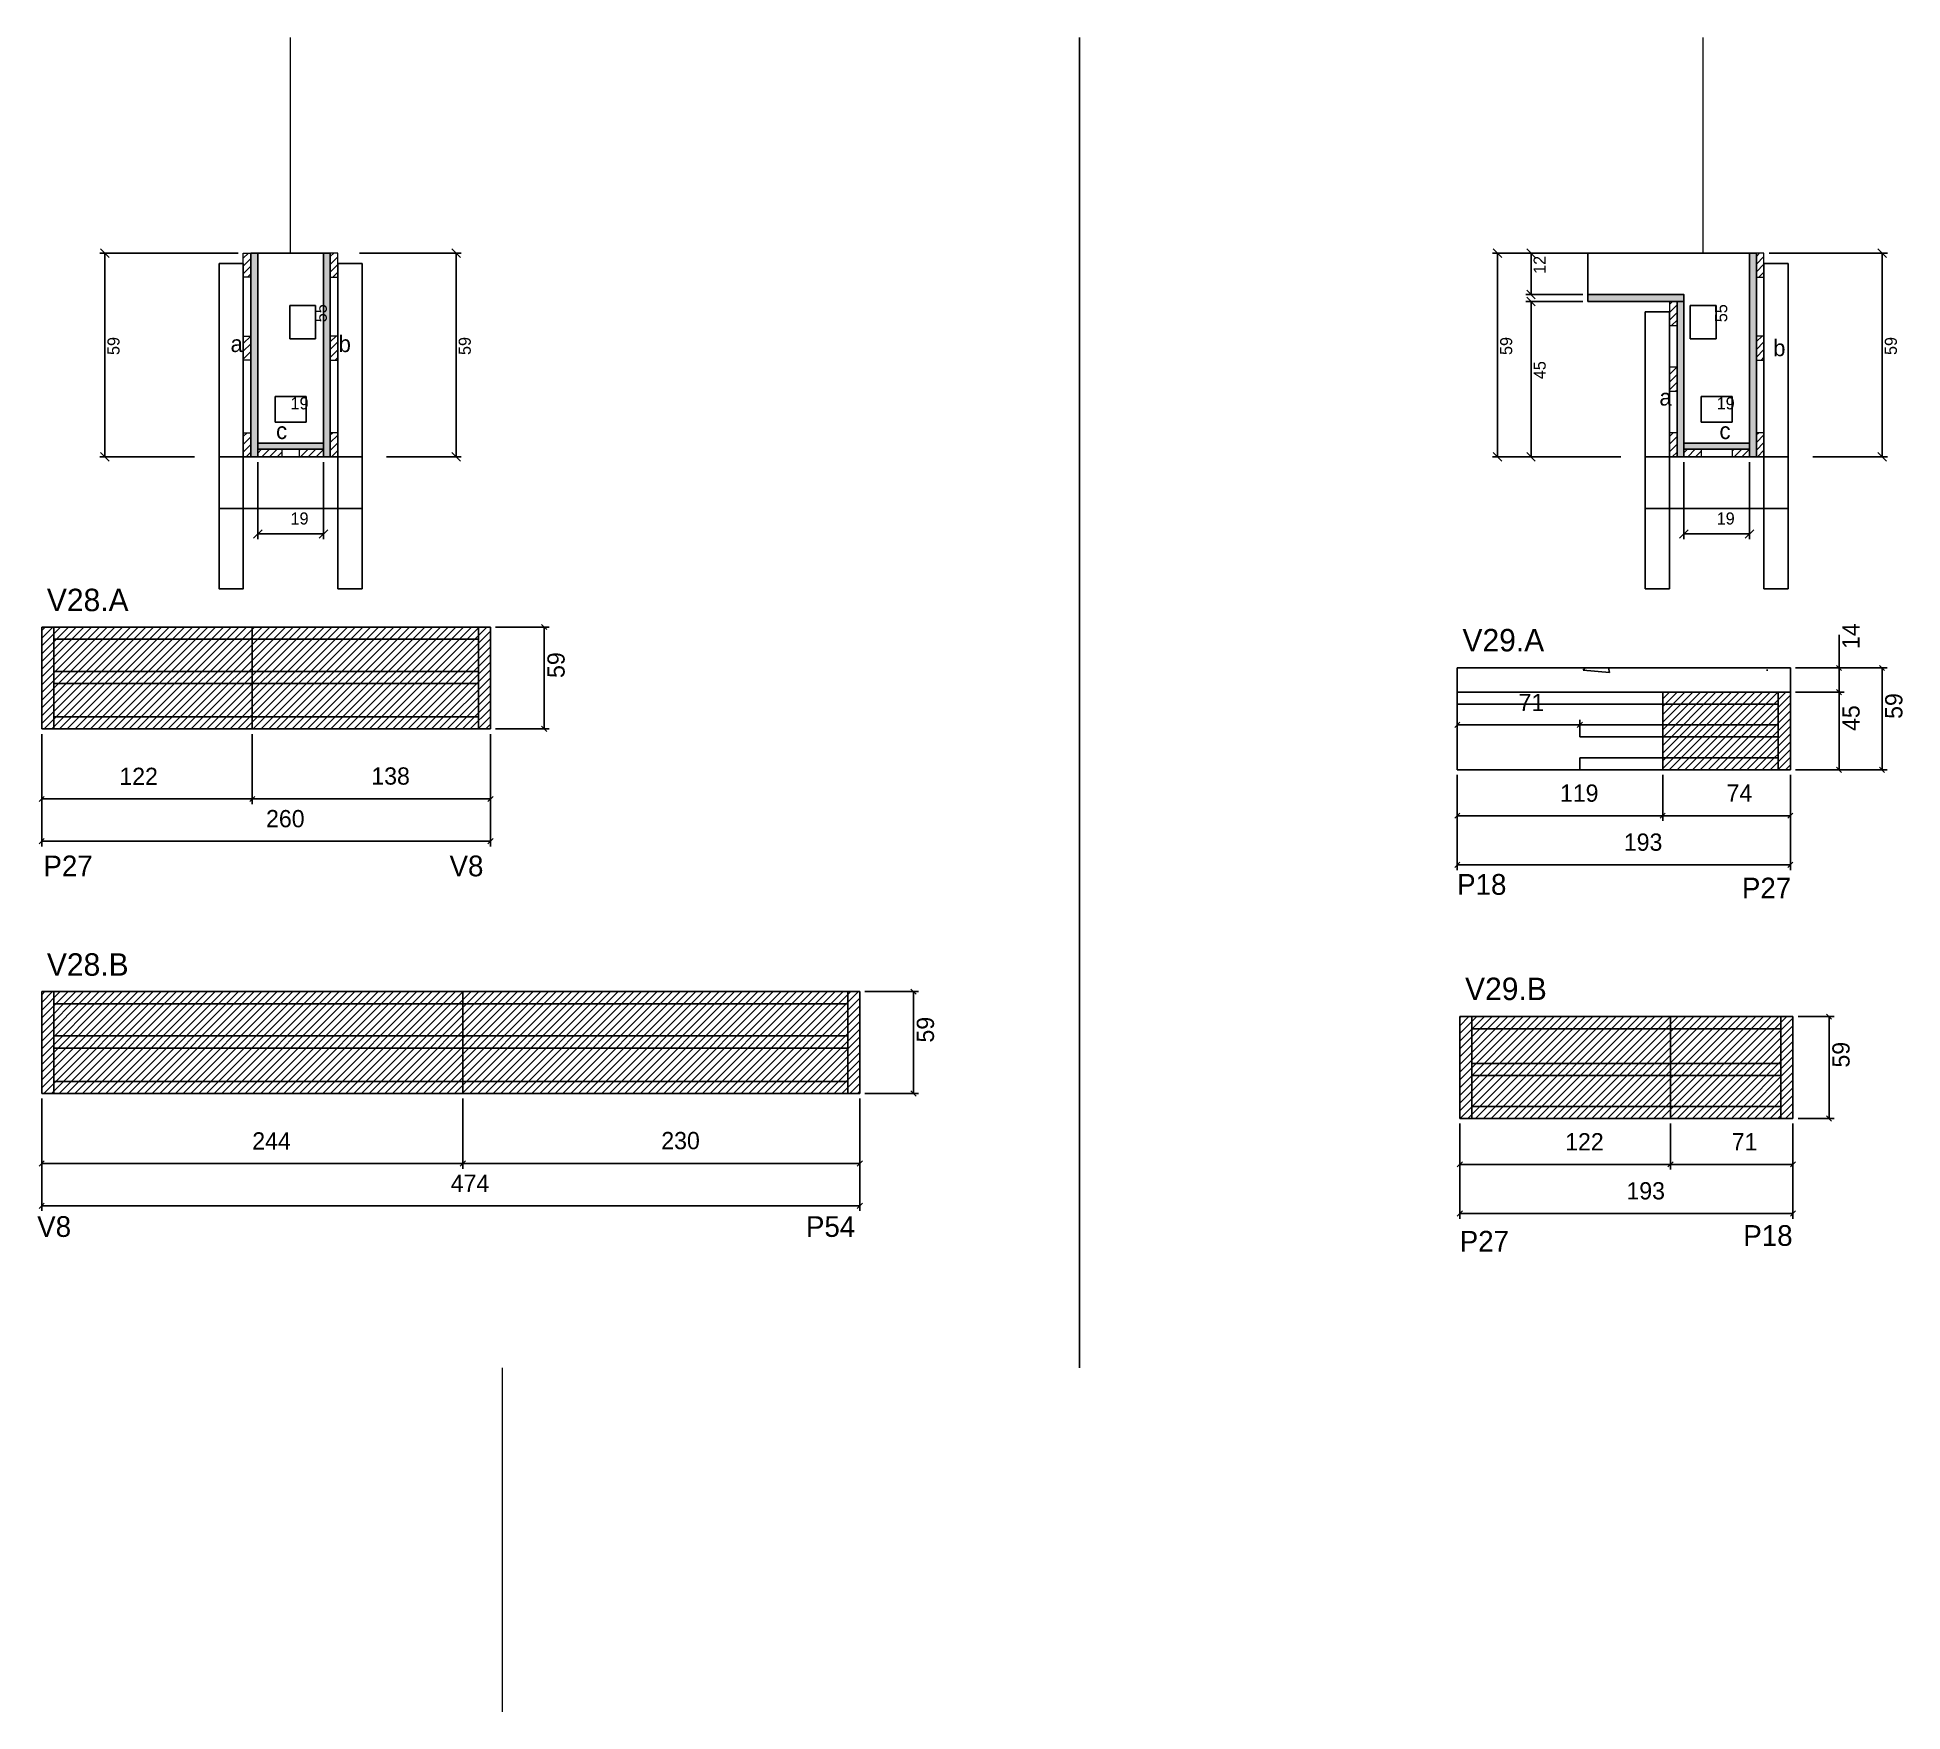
# Model space of a CAD drawing. Header units: metres. Extents: x 3048 to 4129, y 368 to 1338.
import ezdxf

# ---------------------------------------------------------------- set-up
doc = ezdxf.new("R2010")
doc.units = ezdxf.units.M
for name, color, linetype in [('5', 7, 'Continuous'), ('CONCRETO', 7, 'Continuous'), ('COTA', 7, 'Continuous'), ('Cota Seção (2x)', 7, 'Continuous'), ('detalhes', 7, 'Continuous'), ('Hachura', 7, 'Continuous'), ('Madeira', 7, 'Continuous'), ('Painéis', 7, 'Continuous'), ('REAPROVEITAMENTO', 7, 'Continuous'), ('SARR_2.2x7', 7, 'Continuous'), ('SARR_3.5x7', 7, 'Continuous'), ('SARRAFO DE PRESSAO', 7, 'Continuous'), ('Texto Seção', 7, 'Continuous')]:
    doc.layers.add(name, color=color, linetype=linetype)

msp = doc.modelspace()

# ---------------------------------------------------------------- hatches: boundary and pattern name
at = {"layer": 'COTA'}
h = msp.add_hatch(dxfattribs=at)
h.set_pattern_fill('AR-CONC')
h.paths.add_polyline_path([(4063.7, 958.3), (4063.7, 972.3), (3870.6, 972.3), (3870.8, 958.3), (4063.7, 958.3)])
at = {"layer": 'Hachura'}
h = msp.add_hatch(dxfattribs=at)
h.set_pattern_fill('ANSI31')
h.paths.add_polyline_path([(3171.7, 1198.6), (3167.3, 1198.6), (3167.3, 1212.6), (3171.7, 1212.6), (3171.7, 1198.6)])
h = msp.add_hatch(color=7, dxfattribs=at)
h.dxf.hatch_style = 1
h.paths.add_polyline_path([(3175.7, 1212.6), (3171.7, 1212.6), (3171.7, 1094.6), (3175.7, 1094.6), (3175.7, 1212.6)])
h = msp.add_hatch(color=7, dxfattribs=at)
h.dxf.hatch_style = 1
h.paths.add_polyline_path([(3217.7, 1212.6), (3213.7, 1212.6), (3213.7, 1094.6), (3217.7, 1094.6), (3217.7, 1212.6)])
h = msp.add_hatch(dxfattribs=at)
h.set_pattern_fill('ANSI31')
h.paths.add_polyline_path([(3217.7, 1198.6), (3222.1, 1198.6), (3222.1, 1212.6), (3217.7, 1212.6), (3217.7, 1198.6)])
h = msp.add_hatch(color=7, dxfattribs=at)
h.dxf.hatch_style = 1
h.paths.add_polyline_path([(4044, 1212.6), (4040, 1212.6), (4040, 1094.6), (4044, 1094.6), (4044, 1212.6)])
h = msp.add_hatch(dxfattribs=at)
h.set_pattern_fill('ANSI31')
h.paths.add_polyline_path([(4044, 1198.6), (4048.4, 1198.6), (4048.4, 1212.6), (4044, 1212.6), (4044, 1198.6)])
h = msp.add_hatch(color=7, dxfattribs=at)
h.dxf.hatch_style = 1
h.paths.add_polyline_path([(4002, 1184.6), (4002, 1188.6), (3946.4, 1188.6), (3946.4, 1184.6), (4002, 1184.6)])
h = msp.add_hatch(dxfattribs=at)
h.set_pattern_fill('ANSI31')
h.paths.add_polyline_path([(3993.6, 1170.6), (3998, 1170.6), (3998, 1184.6), (3993.6, 1184.6), (3993.6, 1170.6)])
h = msp.add_hatch(color=7, dxfattribs=at)
h.dxf.hatch_style = 1
h.paths.add_polyline_path([(4002, 1184.6), (3998, 1184.6), (3998, 1094.6), (4002, 1094.6), (4002, 1184.6)])
h = msp.add_hatch(dxfattribs=at)
h.set_pattern_fill('ANSI31')
h.paths.add_polyline_path([(3171.7, 1150.6), (3167.3, 1150.6), (3167.3, 1164.6), (3171.7, 1164.6), (3171.7, 1150.6)])
h = msp.add_hatch(dxfattribs=at)
h.set_pattern_fill('ANSI31')
h.paths.add_polyline_path([(3217.7, 1150.6), (3222.1, 1150.6), (3222.1, 1164.6), (3217.7, 1164.6), (3217.7, 1150.6)])
h = msp.add_hatch(dxfattribs=at)
h.set_pattern_fill('ANSI31')
h.paths.add_polyline_path([(4044, 1150.6), (4048.4, 1150.6), (4048.4, 1164.6), (4044, 1164.6), (4044, 1150.6)])
h = msp.add_hatch(dxfattribs=at)
h.set_pattern_fill('ANSI31')
h.paths.add_polyline_path([(3993.6, 1132.6), (3998, 1132.6), (3998, 1146.6), (3993.6, 1146.6), (3993.6, 1132.6)])
h = msp.add_hatch(dxfattribs=at)
h.set_pattern_fill('ANSI31')
h.paths.add_polyline_path([(3171.7, 1094.6), (3167.3, 1094.6), (3167.3, 1108.6), (3171.7, 1108.6), (3171.7, 1094.6)])
h = msp.add_hatch(color=7, dxfattribs=at)
h.dxf.hatch_style = 1
h.paths.add_polyline_path([(3213.7, 1099), (3213.7, 1102.6), (3175.7, 1102.6), (3175.7, 1099), (3213.7, 1099)])
h = msp.add_hatch(dxfattribs=at)
h.set_pattern_fill('ANSI31')
h.paths.add_polyline_path([(3217.7, 1094.6), (3222.1, 1094.6), (3222.1, 1108.6), (3217.7, 1108.6), (3217.7, 1094.6)])
h = msp.add_hatch(dxfattribs=at)
h.set_pattern_fill('ANSI31')
h.paths.add_polyline_path([(3993.6, 1094.6), (3998, 1094.6), (3998, 1108.6), (3993.6, 1108.6), (3993.6, 1094.6)])
h = msp.add_hatch(color=7, dxfattribs=at)
h.dxf.hatch_style = 1
h.paths.add_polyline_path([(4040, 1099), (4040, 1102.6), (4002, 1102.6), (4002, 1099), (4040, 1099)])
h = msp.add_hatch(dxfattribs=at)
h.set_pattern_fill('ANSI31')
h.paths.add_polyline_path([(4044, 1094.6), (4048.4, 1094.6), (4048.4, 1108.6), (4044, 1108.6), (4044, 1094.6)])
h = msp.add_hatch(dxfattribs=at)
h.set_pattern_fill('ANSI31')
h.paths.add_polyline_path([(3175.7, 1094.6), (3175.7, 1099), (3189.7, 1099), (3189.7, 1094.6), (3175.7, 1094.6)])
h = msp.add_hatch(dxfattribs=at)
h.set_pattern_fill('ANSI31')
h.paths.add_polyline_path([(3213.7, 1094.6), (3213.7, 1099), (3199.7, 1099), (3199.7, 1094.6), (3213.7, 1094.6)])
h = msp.add_hatch(dxfattribs=at)
h.set_pattern_fill('ANSI31')
h.paths.add_polyline_path([(4002, 1094.6), (4002, 1099), (4012, 1099), (4012, 1094.6), (4002, 1094.6)])
h = msp.add_hatch(dxfattribs=at)
h.set_pattern_fill('ANSI31')
h.paths.add_polyline_path([(4040, 1094.6), (4040, 1099), (4030, 1099), (4030, 1094.6), (4040, 1094.6)])
at = {"layer": 'REAPROVEITAMENTO'}
h = msp.add_hatch(dxfattribs=at)
h.set_pattern_fill('ANSI31')
h.paths.add_polyline_path([(3310.5, 937), (3310.5, 996), (3050.5, 996), (3050.5, 937), (3310.5, 937), (3310.5, 937)])
h = msp.add_hatch(dxfattribs=at)
h.set_pattern_fill('ANSI31')
h.paths.add_polyline_path([(4063.7, 913.3), (4063.7, 958.3), (3989.7, 958.3), (3989.7, 913.3), (4063.7, 913.3)])
h = msp.add_hatch(dxfattribs=at)
h.set_pattern_fill('ANSI31')
h.paths.add_polyline_path([(3524.5, 725.8), (3524.5, 784.8), (3050.5, 784.8), (3050.5, 725.8), (3524.5, 725.8), (3524.5, 725.8)])
h = msp.add_hatch(dxfattribs=at)
h.set_pattern_fill('ANSI31')
h.paths.add_polyline_path([(4065.2, 711.3), (4065.2, 770.3), (3872.2, 770.3), (3872.2, 711.3), (4065.2, 711.3), (4065.2, 711.3)])

# ---------------------------------------------------------------- linework, layer by layer
at = {"layer": 'CONCRETO', "color": 251, "lineweight": 25}
for points in [[(3175.7, 1212.6), (3175.7, 1212.6), (3213.7, 1212.6), (3213.7, 1184.6), (3213.7, 1184.6), (3213.7, 1102.6), (3175.7, 1102.6), (3175.7, 1212.6)], [(3946.4, 1188.6), (3946.4, 1212.6), (4002, 1212.6), (4002, 1212.6), (4040, 1212.6), (4040, 1102.6), (4002, 1102.6), (4002, 1188.6)]]:
    msp.add_lwpolyline(points, close=True, dxfattribs=at)
at = {"layer": 'COTA', "color": 241, "lineweight": 25}
for p, q in [((3651.8, 1337.6), (3651.8, 566.9)), ((3870.7, 958.3), (3870.7, 972.3)), ((4063.7, 972.3), (3870.7, 972.3)), ((4063.7, 972.3), (4063.7, 958.3))]:
    msp.add_line(p, q, dxfattribs=at)
at = {"layer": 'COTA', "color": 4, "lineweight": 25}
for p, q in [((3164.3, 1212.6), (3084.1, 1212.6)), ((3087.1, 1212.6), (3087.1, 1094.6)), ((3234.7, 1212.6), (3293.6, 1212.6)), ((3290.6, 1094.6), (3290.6, 1212.6)), ((3991, 1212.6), (3891, 1212.6)), ((3894, 1094.6), (3894, 1212.6)), ((3943.4, 1212.6), (3910.4, 1212.6)), ((3913.4, 1212.6), (3913.4, 1188.6)), ((4051.4, 1212.6), (4119.9, 1212.6)), ((4116.9, 1094.6), (4116.9, 1212.6)), ((3943.4, 1188.6), (3910.4, 1188.6)), ((3943.4, 1184.6), (3910.4, 1184.6)), ((3913.4, 1184.6), (3913.4, 1094.6)), ((3139.1, 1094.6), (3084.1, 1094.6)), ((3175.7, 1091.6), (3175.7, 1046.9)), ((3213.7, 1091.6), (3213.7, 1046.9)), ((3250.3, 1094.6), (3293.6, 1094.6)), ((3965.4, 1094.6), (3891, 1094.6)), ((3965.4, 1094.6), (3910.4, 1094.6)), ((4002, 1091.6), (4002, 1046.9)), ((4040, 1091.6), (4040, 1046.9)), ((4076.6, 1094.6), (4119.9, 1094.6)), ((3175.7, 1049.9), (3213.7, 1049.9)), ((4002, 1049.9), (4040, 1049.9)), ((3313.5, 996), (3344.6, 996)), ((3341.6, 996), (3341.6, 937)), ((4091.9, 972.3), (4091.9, 991.4)), ((4066.7, 972.3), (4094.9, 972.3)), ((4066.7, 972.3), (4119.8, 972.3)), ((4091.9, 958.3), (4091.9, 972.3)), ((4116.8, 972.3), (4116.8, 913.3)), ((4066.7, 958.3), (4094.9, 958.3)), ((4066.7, 958.3), (4094.9, 958.3)), ((4091.9, 913.3), (4091.9, 958.3)), ((3870.7, 938.8), (3870.7, 942.3)), ((3941.7, 938.8), (3941.7, 942.3)), ((3050.5, 934), (3050.5, 893.4)), ((3050.5, 934), (3050.5, 868.9)), ((3172.5, 934), (3172.5, 893.4)), ((3172.5, 934), (3172.5, 893.4)), ((3310.5, 934), (3310.5, 893.4)), ((3310.5, 934), (3310.5, 868.9)), ((3313.5, 937), (3344.6, 937)), ((3870.7, 939.3), (3941.7, 939.3)), ((3870.7, 910.3), (3870.7, 883.7)), ((3870.7, 910.3), (3870.7, 855.2)), ((3989.7, 910.3), (3989.7, 883.7)), ((3989.7, 910.3), (3989.7, 883.7)), ((4063.7, 910.3), (4063.7, 883.7)), ((4063.7, 910.3), (4063.7, 855.2)), ((4066.7, 913.3), (4094.9, 913.3)), ((4066.7, 913.3), (4119.8, 913.3)), ((3050.5, 896.4), (3172.5, 896.4)), ((3172.5, 896.4), (3310.5, 896.4)), ((3870.7, 886.7), (3989.7, 886.7)), ((3989.7, 886.7), (4063.7, 886.7)), ((3050.5, 871.9), (3310.5, 871.9)), ((3870.7, 858.2), (4063.7, 858.2)), ((3527.5, 784.8), (3558.6, 784.8)), ((3555.6, 784.8), (3555.6, 725.8)), ((4068.2, 770.3), (4089.1, 770.3)), ((4086.1, 711.3), (4086.1, 770.3)), ((3527.5, 725.8), (3558.6, 725.8)), ((3050.5, 722.8), (3050.5, 682.2)), ((3050.5, 722.8), (3050.5, 657.7)), ((3294.5, 722.8), (3294.5, 682.2)), ((3294.5, 722.8), (3294.5, 682.2)), ((3524.5, 722.8), (3524.5, 682.2)), ((3524.5, 722.8), (3524.5, 657.7)), ((3872.2, 708.3), (3872.2, 681.7)), ((3872.2, 708.3), (3872.2, 653.2)), ((3994.2, 708.3), (3994.2, 681.7)), ((3994.2, 708.3), (3994.2, 681.7)), ((4065.2, 708.3), (4065.2, 681.7)), ((4065.2, 708.3), (4065.2, 653.2)), ((4068.2, 711.3), (4089.1, 711.3)), ((3050.5, 685.2), (3294.5, 685.2)), ((3294.5, 685.2), (3524.5, 685.2)), ((3872.2, 684.7), (3994.2, 684.7)), ((3994.2, 684.7), (4065.2, 684.7)), ((3050.5, 660.7), (3524.5, 660.7)), ((3872.2, 656.2), (4065.2, 656.2))]:
    msp.add_line(p, q, dxfattribs=at)
at = {"layer": 'COTA', "color": 0, "lineweight": 25}
for p, q in [((3343.1, 994.5), (3340.1, 997.5)), ((4093.4, 970.8), (4090.4, 973.8)), ((4118.3, 970.8), (4115.3, 973.8)), ((4093.4, 956.8), (4090.4, 959.8)), ((4090.4, 959.8), (4093.4, 956.8)), ((3872.2, 940.8), (3869.2, 937.8)), ((3940.2, 937.8), (3943.2, 940.8)), ((3340.1, 938.5), (3343.1, 935.5)), ((4090.4, 914.8), (4093.4, 911.8)), ((4115.3, 914.8), (4118.3, 911.8)), ((3052, 897.9), (3049, 894.9)), ((3171, 894.9), (3174, 897.9)), ((3174, 897.9), (3171, 894.9)), ((3309, 894.9), (3312, 897.9)), ((3872.2, 888.2), (3869.2, 885.2)), ((3988.2, 885.2), (3991.2, 888.2)), ((3991.2, 888.2), (3988.2, 885.2)), ((4062.2, 885.2), (4065.2, 888.2)), ((3052, 873.4), (3049, 870.4)), ((3309, 870.4), (3312, 873.4)), ((3872.2, 859.7), (3869.2, 856.7)), ((4062.2, 856.7), (4065.2, 859.7)), ((3557.1, 783.3), (3554.1, 786.3)), ((4087.6, 768.8), (4084.6, 771.8)), ((3554.1, 727.3), (3557.1, 724.3)), ((4084.6, 712.8), (4087.6, 709.8)), ((3052, 686.7), (3049, 683.7)), ((3293, 683.7), (3296, 686.7)), ((3296, 686.7), (3293, 683.7)), ((3523, 683.7), (3526, 686.7)), ((3873.7, 686.2), (3870.7, 683.2)), ((3992.7, 683.2), (3995.7, 686.2)), ((3995.7, 686.2), (3992.7, 683.2)), ((4063.7, 683.2), (4066.7, 686.2)), ((3052, 662.2), (3049, 659.2)), ((3523, 659.2), (3526, 662.2)), ((3873.7, 657.7), (3870.7, 654.7)), ((4063.7, 654.7), (4066.7, 657.7))]:
    msp.add_line(p, q, dxfattribs=at)
for points in [[(3089.6, 1210.1), (3084.6, 1215.1)], [(3293.1, 1210.1), (3288.1, 1215.1)], [(3896.5, 1210.1), (3891.5, 1215.1)], [(3915.9, 1210.1), (3910.9, 1215.1)], [(4119.4, 1210.1), (4114.4, 1215.1)], [(3910.9, 1191.1), (3915.9, 1186.1)], [(3915.9, 1182.1), (3910.9, 1187.1)], [(3084.6, 1097.1), (3089.6, 1092.1)], [(3288.1, 1097.1), (3293.1, 1092.1)], [(3891.5, 1097.1), (3896.5, 1092.1)], [(3910.9, 1097.1), (3915.9, 1092.1)], [(4114.4, 1097.1), (4119.4, 1092.1)], [(3178.2, 1052.4), (3173.2, 1047.4)], [(3211.2, 1047.4), (3216.2, 1052.4)], [(4004.5, 1052.4), (3999.5, 1047.4)], [(4037.5, 1047.4), (4042.5, 1052.4)]]:
    msp.add_lwpolyline(points, dxfattribs=at)
at = {"layer": 'Cota Seção (2x)', "color": 180, "lineweight": 25}
for p, q in [((3209.2, 1182.3), (3194.2, 1182.3)), ((3194.2, 1182.3), (3194.2, 1163)), ((3209.2, 1163), (3209.2, 1182.3)), ((4020.6, 1182.3), (4005.6, 1182.3)), ((4005.6, 1182.3), (4005.6, 1163)), ((4020.6, 1163), (4020.6, 1182.3)), ((3194.2, 1163), (3209.2, 1163)), ((4005.6, 1163), (4020.6, 1163)), ((3203.7, 1129.6), (3185.7, 1129.6)), ((3185.7, 1129.6), (3185.7, 1114.6)), ((3203.7, 1114.6), (3203.7, 1129.6)), ((4030, 1129.6), (4012, 1129.6)), ((4012, 1129.6), (4012, 1114.6)), ((4030, 1114.6), (4030, 1129.6)), ((3185.7, 1114.6), (3203.7, 1114.6)), ((4012, 1114.6), (4030, 1114.6))]:
    msp.add_line(p, q, dxfattribs=at)
at = {"layer": 'Madeira', "color": 126, "lineweight": 18}
for points in [[(3171.7, 1198.6), (3167.3, 1198.6), (3167.3, 1212.6), (3171.7, 1212.6)], [(3217.7, 1198.6), (3222.1, 1198.6), (3222.1, 1212.6), (3217.7, 1212.6)], [(4044, 1198.6), (4048.4, 1198.6), (4048.4, 1212.6), (4044, 1212.6)], [(3993.6, 1170.6), (3998, 1170.6), (3998, 1184.6), (3993.6, 1184.6)], [(3171.7, 1150.6), (3167.3, 1150.6), (3167.3, 1164.6), (3171.7, 1164.6)], [(3217.7, 1150.6), (3222.1, 1150.6), (3222.1, 1164.6), (3217.7, 1164.6)], [(4044, 1150.6), (4048.4, 1150.6), (4048.4, 1164.6), (4044, 1164.6)], [(3993.6, 1132.6), (3998, 1132.6), (3998, 1146.6), (3993.6, 1146.6)], [(3171.7, 1094.6), (3167.3, 1094.6), (3167.3, 1108.6), (3171.7, 1108.6)], [(3217.7, 1094.6), (3222.1, 1094.6), (3222.1, 1108.6), (3217.7, 1108.6)], [(3993.6, 1094.6), (3998, 1094.6), (3998, 1108.6), (3993.6, 1108.6)], [(4044, 1094.6), (4048.4, 1094.6), (4048.4, 1108.6), (4044, 1108.6)], [(3175.7, 1094.6), (3175.7, 1099), (3189.7, 1099), (3189.7, 1094.6)], [(3213.7, 1094.6), (3213.7, 1099), (3199.7, 1099), (3199.7, 1094.6)], [(4002, 1094.6), (4002, 1099), (4012, 1099), (4012, 1094.6)], [(4040, 1094.6), (4040, 1099), (4030, 1099), (4030, 1094.6)]]:
    msp.add_lwpolyline(points, close=True, dxfattribs=at)
at = {"layer": 'Painéis', "color": 200, "lineweight": 25}
for p, q in [((3050.5, 996), (3310.5, 996)), ((3050.5, 937), (3050.5, 996)), ((3172.5, 937), (3172.5, 996)), ((3310.5, 937), (3310.5, 996)), ((3870.7, 958.3), (4063.7, 958.3)), ((3870.7, 913.3), (3870.7, 958.3)), ((3989.7, 913.3), (3989.7, 958.3)), ((4063.7, 913.3), (4063.7, 958.3)), ((3050.5, 937), (3310.5, 937)), ((3870.7, 913.3), (4063.7, 913.3)), ((3050.5, 784.8), (3524.5, 784.8)), ((3050.5, 725.8), (3050.5, 784.8)), ((3294.5, 725.8), (3294.5, 784.8)), ((3524.5, 725.8), (3524.5, 784.8)), ((3872.2, 770.3), (4065.2, 770.3)), ((3872.2, 711.3), (3872.2, 770.3)), ((3994.2, 711.3), (3994.2, 770.3)), ((4065.2, 711.3), (4065.2, 770.3)), ((3050.5, 725.8), (3524.5, 725.8)), ((3872.2, 711.3), (4065.2, 711.3))]:
    msp.add_line(p, q, dxfattribs=at)
for points in [[(3171.7, 1212.6), (3175.7, 1212.6), (3175.7, 1094.6), (3171.7, 1094.6)], [(3217.7, 1212.6), (3213.7, 1212.6), (3213.7, 1094.6), (3217.7, 1094.6)], [(4044, 1212.6), (4040, 1212.6), (4040, 1094.6), (4044, 1094.6)], [(4002, 1184.6), (4002, 1188.6), (3946.4, 1188.6), (3946.4, 1184.6)], [(3998, 1184.6), (4002, 1184.6), (4002, 1094.6), (3998, 1094.6)], [(3213.7, 1099), (3213.7, 1102.6), (3175.7, 1102.6), (3175.7, 1099)], [(4040, 1099), (4040, 1102.6), (4002, 1102.6), (4002, 1099)]]:
    msp.add_lwpolyline(points, close=True, dxfattribs=at)
at = {"layer": 'SARR_2.2x7', "color": 40, "lineweight": 25}
for p, q in [((3057.5, 937), (3057.5, 996)), ((3303.5, 937), (3303.5, 996)), ((3057.5, 989), (3172.5, 989)), ((3172.5, 989), (3303.5, 989)), ((3057.5, 970.3), (3172.5, 970.3)), ((3057.5, 963.3), (3172.5, 963.3)), ((3172.5, 970.3), (3303.5, 970.3)), ((3172.5, 963.3), (3303.5, 963.3)), ((3870.7, 951.3), (3989.7, 951.3)), ((3989.7, 951.3), (4056.7, 951.3)), ((4056.7, 913.3), (4056.7, 958.3)), ((3057.5, 944), (3172.5, 944)), ((3172.5, 944), (3303.5, 944)), ((3941.7, 932.3), (3941.7, 939.3)), ((3941.7, 939.3), (3989.7, 939.3)), ((3941.7, 932.3), (3989.7, 932.3)), ((3989.7, 939.3), (4056.7, 939.3)), ((3989.7, 932.3), (4056.7, 932.3)), ((3941.7, 913.3), (3941.7, 920.3)), ((3941.7, 920.3), (3989.7, 920.3)), ((3989.7, 920.3), (4056.7, 920.3)), ((3057.5, 725.8), (3057.5, 784.8)), ((3517.5, 725.8), (3517.5, 784.8)), ((3057.5, 777.8), (3294.5, 777.8)), ((3294.5, 777.8), (3517.5, 777.8)), ((3879.2, 711.3), (3879.2, 770.3)), ((4058.2, 711.3), (4058.2, 770.3)), ((3057.5, 759.1), (3294.5, 759.1)), ((3294.5, 759.1), (3517.5, 759.1)), ((3879.2, 763.3), (3994.2, 763.3)), ((3994.2, 763.3), (4058.2, 763.3)), ((3057.5, 752.1), (3294.5, 752.1)), ((3294.5, 752.1), (3517.5, 752.1)), ((3879.2, 743.2), (3994.2, 743.2)), ((3879.2, 736.2), (3994.2, 736.2)), ((3994.2, 743.2), (4058.2, 743.2)), ((3994.2, 736.2), (4058.2, 736.2)), ((3057.5, 732.8), (3294.5, 732.8)), ((3294.5, 732.8), (3517.5, 732.8)), ((3879.2, 718.3), (3994.2, 718.3)), ((3994.2, 718.3), (4058.2, 718.3))]:
    msp.add_line(p, q, dxfattribs=at)
at = {"layer": 'SARR_3.5x7', "color": 81, "lineweight": 25}
for points in [[(3153.3, 1206.6), (3167.3, 1206.6), (3167.3, 1018.2), (3153.3, 1018.2)], [(3236.1, 1206.6), (3222.1, 1206.6), (3222.1, 1018.2), (3236.1, 1018.2)], [(4062.4, 1206.6), (4048.4, 1206.6), (4048.4, 1018.2), (4062.4, 1018.2)], [(3979.6, 1178.6), (3993.6, 1178.6), (3993.6, 1018.2), (3979.6, 1018.2)], [(3153.3, 1094.6), (3236.1, 1094.6), (3236.1, 1064.6), (3153.3, 1064.6)], [(3979.6, 1094.6), (4062.4, 1094.6), (4062.4, 1064.6), (3979.6, 1064.6)]]:
    msp.add_lwpolyline(points, close=True, dxfattribs=at)
at = {"layer": 'SARRAFO DE PRESSAO', "color": 30, "lineweight": 9}
msp.add_line((3317.4, 367.6), (3317.4, 566.9), dxfattribs=at)
at = {"layer": 'Texto Seção', "color": 252, "lineweight": 15}
for p, q in [((3194.7, 1212.6), (3194.7, 1337.6)), ((4013.2, 1212.6), (4013.2, 1337.6))]:
    msp.add_line(p, q, dxfattribs=at)

# ---------------------------------------------------------------- texts
at = {"layer": '5', "color": 5, "lineweight": 25}
for s, p in [('P27', (3051.5, 851.6)), ('V8', (3286.8, 851.6)), ('P18', (3870.6, 840.9)), ('P27', (4035.6, 838.8)), ('V8', (3047.9, 642.7)), ('P54', (3493.3, 642.7)), ('P18', (4036.4, 637.5)), ('P27', (3872.1, 634.2))]:
    msp.add_text(s, height=12, rotation=0, dxfattribs=at).set_placement(p)
at = {"layer": 'COTA', "color": 1, "lineweight": 25}
for s, p in [('12', (3921.9, 1200.6)), ('59', (3095.6, 1153.6)), ('59', (3299.1, 1153.6)), ('59', (3902.5, 1153.6)), ('59', (4125.4, 1153.6)), ('45', (3921.9, 1139.6))]:
    msp.add_text(s, height=7, rotation=90, dxfattribs=at).set_placement(p)
for p in [(3194.7, 1055.4), (4021, 1055.4)]:
    msp.add_text('19', height=7, dxfattribs=at).set_placement(p)
at = {"layer": 'COTA', "color": 240, "lineweight": 25}
for s, p in [('14', (4103.8, 983.3)), ('59', (3353.5, 966.5)), ('59', (4128.6, 942.8)), ('45', (4103.8, 935.8)), ('59', (3567.5, 755.3)), ('59', (4098, 740.8))]:
    msp.add_text(s, height=10, rotation=90, dxfattribs=at).set_placement(p)
for s, p in [('71', (3906.2, 947.3)), ('122', (3095.5, 904.5)), ('138', (3241.5, 904.7)), ('119', (3930.2, 894.8)), ('74', (4026.7, 894.8)), ('260', (3180.5, 880)), ('193', (3967.2, 866.4)), ('244', (3172.5, 693.3)), ('230', (3409.5, 693.5)), ('122', (3933.2, 692.8)), ('71', (4029.7, 692.8)), ('474', (3287.5, 668.8)), ('193', (3968.7, 664.4))]:
    msp.add_text(s, height=10, dxfattribs=at).set_placement(p)
at = {"layer": 'Cota Seção (2x)', "color": 1, "lineweight": 25}
for p in [(3215.7, 1172.6), (4027.1, 1172.6)]:
    msp.add_text('55', height=7, rotation=90, dxfattribs=at).set_placement(p)
for p in [(3194.7, 1122.1), (4021, 1122.1)]:
    msp.add_text('19', height=7, dxfattribs=at).set_placement(p)
at = {"layer": 'detalhes', "color": 4, "lineweight": 25}
for s, p in [('a', (3159.9, 1155.3)), ('b', (3222.5, 1155.3)), ('b', (4053.7, 1152.9)), ('a', (3987.8, 1124.3)), ('c', (3186.3, 1104.9)), ('c', (4022.6, 1104.9))]:
    msp.add_text(s, height=9.6, dxfattribs=at).set_placement(p)
at = {"layer": 'Texto Seção', "color": 7, "lineweight": 15}
for s, p in [('V28.A', (3053.5, 1005.2)), ('V29.A', (3873.7, 981.9)), ('V28.B', (3053.5, 794)), ('V29.B', (3875.2, 779.9))]:
    msp.add_text(s, height=13, dxfattribs=at).set_placement(p)

doc.saveas('drawing.dxf')
